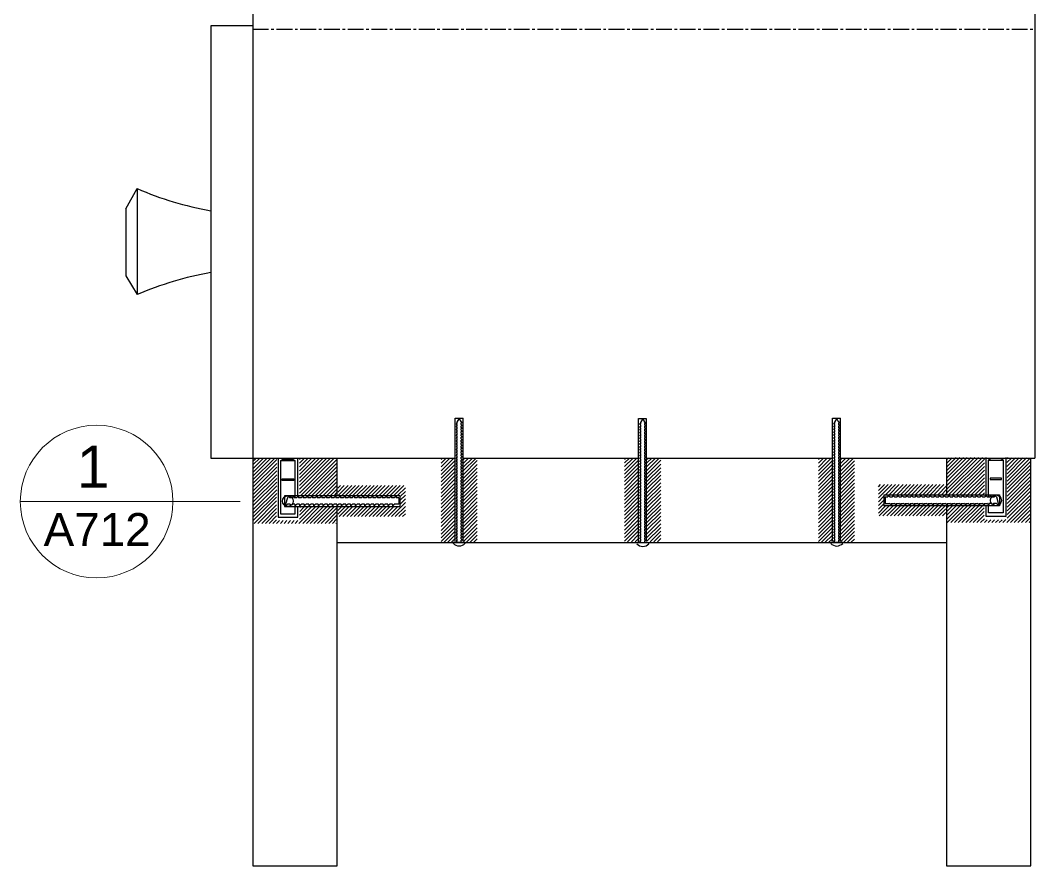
# Model space of a CAD drawing. Header units: centimetres. Extents: x -118 to 1001, y -481 to 203.
# Drawn here: x 673.87 to 721.99, y -163.61 to -123.54 of the extents above; entities that cross this region are included whole.
import ezdxf
from ezdxf.enums import TextEntityAlignment as Align

# ---------------------------------------------------------------- set-up
doc = ezdxf.new("R2010")
doc.units = ezdxf.units.CM
doc.header["$MEASUREMENT"] = 0
doc.linetypes.add('CENTER2', pattern=[1.125, 0.75, -0.125, 0.125, -0.125])
doc.layers.add('A-ANNO-SYMB', color=253, linetype='Continuous', lineweight=18)
for name, color, linetype in [('A-Furn', 8, 'Continuous'), ('binari', 1, 'Continuous'), ('linee di prosp', 6, 'Continuous'), ('retini', 245, 'Continuous'), ('viti e cerniere', 3, 'Continuous')]:
    doc.layers.add(name, color=color, linetype=linetype)
doc.styles.get("Standard").update_dxf_attribs({"font": 'Arial.ttf'})
pattern_1 = [(45, (405.99261, -134.67835), (-0.08838835, 0.08838835), [])]
pattern_2 = [(45, (445.9268, -134.64126), (-0.08838835, 0.08838835), [])]

msp = doc.modelspace()

# ---------------------------------------------------------------- hatches: boundary and pattern name
at = {"layer": 'retini', "ltscale": 3}
h = msp.add_hatch(dxfattribs=at)
h.set_pattern_fill('ANSI31', color=256)
h.set_pattern_definition(pattern_1)
h.paths.add_polyline_path([(686.043, -144.305), (684.939, -144.325), (684.939, -147.385), (686.182, -147.385), (688.875, -147.385), (688.875, -147.111), (688.876, -146.615), (687.131, -146.604), (687.111, -147.256), (686.023, -147.245)])
h.paths.add_polyline_path([(688.885, -144.311), (687.111, -144.298), (687.111, -146.049), (688.885, -146.062)])
h = msp.add_hatch(dxfattribs=at)
h.set_pattern_fill('ANSI31', color=256)
h.set_pattern_definition(pattern_1)
h.paths.add_polyline_path([(694.479, -144.304), (693.828, -144.304), (693.828, -148.277), (694.479, -148.277)])
h.paths.add_polyline_path([(695.541, -144.304), (694.89, -144.304), (694.89, -148.277), (695.541, -148.277)])
h = msp.add_hatch(dxfattribs=at)
h.set_pattern_fill('ANSI31', color=256)
h.set_pattern_definition([(45, (414.69755, -134.66287), (-0.08838835, 0.08838835), [])])
h.paths.add_polyline_path([(703.184, -144.288), (702.533, -144.288), (702.533, -148.262), (703.184, -148.262)])
h.paths.add_polyline_path([(704.246, -144.288), (703.595, -144.288), (703.595, -148.262), (704.246, -148.262)])
h = msp.add_hatch(dxfattribs=at)
h.set_pattern_fill('ANSI31', color=256)
h.set_pattern_definition([(45, (423.89044, -134.68095), (-0.08838835, 0.08838835), [])])
h.paths.add_polyline_path([(712.376, -144.306), (711.725, -144.306), (711.725, -148.28), (712.376, -148.28)])
h.paths.add_polyline_path([(713.439, -144.306), (712.788, -144.306), (712.788, -148.28), (713.439, -148.28)])
h = msp.add_hatch(dxfattribs=at)
h.set_pattern_fill('ANSI31', color=256)
h.set_pattern_definition(pattern_2)
h.paths.add_polyline_path([(720.669, -144.268), (721.772, -144.288), (721.772, -147.348), (720.53, -147.348), (717.836, -147.348), (717.836, -147.073), (717.836, -146.577), (719.581, -146.567), (719.6, -147.219), (720.688, -147.208)])
h.paths.add_polyline_path([(717.826, -144.274), (719.6, -144.26), (719.6, -146.011), (717.826, -146.025)])
h = msp.add_hatch(dxfattribs=at)
h.set_pattern_fill('ANSI31', color=256)
h.set_pattern_definition(pattern_1)
h.paths.add_polyline_path([(692.134, -145.587), (688.927, -145.587), (688.927, -146.048), (691.893, -146.048), (691.896, -146.606), (688.934, -146.606), (688.934, -147.067), (692.141, -147.067), (692.138, -146.646), (692.134, -146.048), (692.134, -146.038)])
h = msp.add_hatch(dxfattribs=at)
h.set_pattern_fill('ANSI31', color=256)
h.set_pattern_definition(pattern_2)
h.paths.add_polyline_path([(714.577, -145.55), (717.784, -145.55), (717.784, -146.011), (714.819, -146.011), (714.815, -146.569), (717.777, -146.569), (717.777, -147.03), (714.571, -147.03), (714.574, -146.609), (714.577, -146.011), (714.577, -146.001)])

# ---------------------------------------------------------------- linework, layer by layer
at = {"linetype": 'Continuous', "lineweight": 20}
msp.add_line((673.87, -146.354), (681.111, -146.354), dxfattribs=at)
at = {"layer": 'A-ANNO-SYMB'}
msp.add_line((681.114, -146.355), (684.292, -146.355), dxfattribs=at)
at = {"layer": 'A-ANNO-SYMB', "linetype": 'Continuous', "lineweight": 20}
msp.add_circle((677.491, -146.354), 3.62, dxfattribs=at)
at = {"layer": 'A-Furn'}
for p, q in [((684.901, -103.614), (684.901, -144.292)), ((721.987, -103.614), (721.987, -144.292)), ((684.901, -123.793), (682.901, -123.793)), ((682.901, -123.793), (682.901, -144.292)), ((678.88, -132.479), (679.414, -131.518)), ((679.414, -131.518), (679.414, -136.543)), ((678.88, -132.479), (678.88, -135.656)), ((678.88, -135.656), (679.414, -136.543)), ((682.901, -144.292), (684.901, -144.292)), ((684.901, -144.292), (694.493, -144.292)), ((684.901, -144.292), (684.901, -163.614)), ((684.901, -144.292), (688.901, -144.292)), ((688.901, -146.076), (688.901, -144.292)), ((694.876, -144.292), (703.198, -144.292)), ((703.58, -144.292), (712.396, -144.292)), ((712.779, -144.292), (721.987, -144.292)), ((717.804, -144.292), (717.804, -146.038)), ((721.804, -163.614), (721.804, -144.292)), ((688.901, -163.614), (688.901, -146.587)), ((717.804, -146.55), (717.804, -163.614)), ((688.929, -148.292), (717.804, -148.292)), ((684.901, -163.614), (688.901, -163.614)), ((717.804, -163.614), (721.804, -163.614))]:
    msp.add_line(p, q, dxfattribs=at)
for centre, start, end in [((685.66, -117.034), 246.6719, 259.9369), ((685.66, -151.027), 100.0631, 113.3281)]:
    msp.add_arc(centre, 15.773, start, end, dxfattribs=at)
at = {"layer": 'binari'}
msp.add_line((684.901, -144.292), (685.112, -144.292), dxfattribs=at)
at = {"layer": 'linee di prosp', "linetype": 'CENTER2'}
msp.add_line((684.901, -123.953), (721.987, -123.953), dxfattribs=at)
at = {"layer": 'linee di prosp'}
for p, q in [((694.493, -148.234), (694.493, -142.396)), ((694.493, -142.396), (694.873, -142.396)), ((694.876, -148.221), (694.876, -142.402)), ((703.198, -148.255), (703.198, -142.418)), ((703.198, -142.418), (703.577, -142.418)), ((703.58, -148.243), (703.58, -142.423)), ((712.396, -148.237), (712.396, -142.399)), ((712.396, -142.399), (712.775, -142.399)), ((712.779, -148.224), (712.779, -142.405)), ((686.101, -144.301), (686.101, -147.09)), ((687.033, -146.076), (687.033, -144.301)), ((719.678, -146.038), (719.678, -144.264)), ((720.61, -144.264), (720.61, -147.053)), ((691.873, -146.076), (686.396, -146.076)), ((686.396, -146.076), (686.396, -146.587)), ((691.873, -146.076), (691.873, -146.587)), ((714.838, -146.038), (720.315, -146.038)), ((714.838, -146.038), (714.838, -146.55)), ((720.315, -146.038), (720.315, -146.55)), ((686.396, -146.587), (691.873, -146.587)), ((687.033, -147.09), (687.033, -146.587)), ((720.315, -146.55), (714.838, -146.55)), ((719.678, -147.053), (719.678, -146.55)), ((686.101, -147.09), (687.033, -147.09)), ((720.61, -147.053), (719.678, -147.053))]:
    msp.add_line(p, q, dxfattribs=at)
at = {"layer": 'viti e cerniere'}
for p, q in [((694.599, -142.649), (694.543, -142.649)), ((694.599, -142.708), (694.543, -142.649)), ((694.599, -142.785), (694.543, -142.785)), ((694.599, -142.844), (694.543, -142.785)), ((694.599, -142.59), (694.692, -142.428)), ((694.599, -142.649), (694.599, -142.59)), ((694.599, -142.785), (694.599, -142.708)), ((694.599, -142.921), (694.599, -142.844)), ((694.692, -142.428), (694.768, -142.559)), ((694.842, -142.623), (694.768, -142.559)), ((694.785, -142.699), (694.785, -142.623)), ((694.842, -142.623), (694.785, -142.623)), ((694.842, -142.758), (694.785, -142.699)), ((694.785, -142.835), (694.785, -142.758)), ((694.842, -142.758), (694.785, -142.758)), ((694.842, -142.894), (694.785, -142.835)), ((694.785, -142.97), (694.785, -142.894)), ((694.842, -142.894), (694.785, -142.894)), ((703.304, -142.671), (703.247, -142.671)), ((703.304, -142.73), (703.247, -142.671)), ((703.304, -142.806), (703.247, -142.806)), ((703.304, -142.865), (703.247, -142.806)), ((703.304, -142.611), (703.397, -142.45)), ((703.304, -142.671), (703.304, -142.611)), ((703.304, -142.806), (703.304, -142.73)), ((703.304, -142.942), (703.304, -142.865)), ((703.397, -142.45), (703.472, -142.58)), ((703.547, -142.644), (703.472, -142.58)), ((703.49, -142.721), (703.49, -142.644)), ((703.547, -142.644), (703.49, -142.644)), ((703.547, -142.78), (703.49, -142.721)), ((703.49, -142.856), (703.49, -142.78)), ((703.547, -142.78), (703.49, -142.78)), ((703.547, -142.915), (703.49, -142.856)), ((712.502, -142.652), (712.446, -142.652)), ((712.502, -142.711), (712.446, -142.652)), ((712.502, -142.788), (712.446, -142.788)), ((712.502, -142.847), (712.446, -142.788)), ((712.502, -142.592), (712.595, -142.431)), ((712.502, -142.652), (712.502, -142.592)), ((712.502, -142.788), (712.502, -142.711)), ((712.502, -142.923), (712.502, -142.847)), ((712.595, -142.431), (712.671, -142.562)), ((712.745, -142.626), (712.671, -142.562)), ((712.688, -142.702), (712.688, -142.626)), ((712.745, -142.626), (712.688, -142.626)), ((712.745, -142.761), (712.688, -142.702)), ((712.688, -142.838), (712.688, -142.761)), ((712.745, -142.761), (712.688, -142.761)), ((712.745, -142.897), (712.688, -142.838)), ((712.745, -142.897), (712.688, -142.897)), ((712.688, -142.973), (712.688, -142.897)), ((694.599, -142.921), (694.543, -142.921)), ((694.599, -142.98), (694.543, -142.921)), ((694.599, -143.056), (694.543, -143.056)), ((694.599, -143.115), (694.543, -143.056)), ((694.599, -143.192), (694.543, -143.192)), ((694.599, -143.251), (694.543, -143.192)), ((694.599, -143.327), (694.543, -143.327)), ((694.599, -143.386), (694.543, -143.327)), ((694.599, -143.056), (694.599, -142.98)), ((694.599, -143.192), (694.599, -143.115)), ((694.599, -143.327), (694.599, -143.251)), ((694.599, -143.463), (694.599, -143.386)), ((694.842, -143.029), (694.785, -142.97)), ((694.785, -143.106), (694.785, -143.029)), ((694.842, -143.029), (694.785, -143.029)), ((694.842, -143.165), (694.785, -143.106)), ((694.785, -143.242), (694.785, -143.165)), ((694.842, -143.165), (694.785, -143.165)), ((694.842, -143.301), (694.785, -143.242)), ((694.785, -143.377), (694.785, -143.301)), ((694.842, -143.301), (694.785, -143.301)), ((694.842, -143.436), (694.785, -143.377)), ((703.304, -142.942), (703.247, -142.942)), ((703.304, -143.001), (703.247, -142.942)), ((703.304, -143.077), (703.247, -143.077)), ((703.304, -143.137), (703.247, -143.077)), ((703.304, -143.213), (703.247, -143.213)), ((703.304, -143.272), (703.247, -143.213)), ((703.304, -143.349), (703.247, -143.349)), ((703.304, -143.408), (703.247, -143.349)), ((703.304, -143.077), (703.304, -143.001)), ((703.304, -143.213), (703.304, -143.137)), ((703.304, -143.349), (703.304, -143.272)), ((703.547, -142.915), (703.49, -142.915)), ((703.49, -142.992), (703.49, -142.915)), ((703.547, -143.051), (703.49, -142.992)), ((703.49, -143.127), (703.49, -143.051)), ((703.547, -143.051), (703.49, -143.051)), ((703.547, -143.186), (703.49, -143.127)), ((703.547, -143.186), (703.49, -143.186)), ((703.49, -143.263), (703.49, -143.186)), ((703.547, -143.322), (703.49, -143.263)), ((703.49, -143.399), (703.49, -143.322)), ((703.547, -143.322), (703.49, -143.322)), ((712.502, -142.923), (712.446, -142.923)), ((712.502, -142.982), (712.446, -142.923)), ((712.502, -143.059), (712.446, -143.059)), ((712.502, -143.118), (712.446, -143.059)), ((712.502, -143.194), (712.446, -143.194)), ((712.502, -143.254), (712.446, -143.194)), ((712.502, -143.33), (712.446, -143.33)), ((712.502, -143.389), (712.446, -143.33)), ((712.502, -143.059), (712.502, -142.982)), ((712.502, -143.194), (712.502, -143.118)), ((712.502, -143.33), (712.502, -143.254)), ((712.745, -143.032), (712.688, -142.973)), ((712.688, -143.109), (712.688, -143.032)), ((712.745, -143.032), (712.688, -143.032)), ((712.745, -143.168), (712.688, -143.109)), ((712.745, -143.168), (712.688, -143.168)), ((712.688, -143.244), (712.688, -143.168)), ((712.745, -143.303), (712.688, -143.244)), ((712.688, -143.38), (712.688, -143.303)), ((712.745, -143.303), (712.688, -143.303)), ((712.745, -143.439), (712.688, -143.38)), ((694.599, -143.463), (694.543, -143.463)), ((694.599, -143.522), (694.543, -143.463)), ((694.599, -143.598), (694.543, -143.598)), ((694.599, -143.657), (694.543, -143.598)), ((694.599, -143.734), (694.543, -143.734)), ((694.599, -143.793), (694.543, -143.734)), ((694.599, -143.598), (694.599, -143.522)), ((694.599, -143.734), (694.599, -143.657)), ((694.599, -143.87), (694.599, -143.793)), ((694.785, -143.513), (694.785, -143.436)), ((694.842, -143.436), (694.785, -143.436)), ((694.842, -143.572), (694.785, -143.513)), ((694.785, -143.648), (694.785, -143.572)), ((694.842, -143.572), (694.785, -143.572)), ((694.842, -143.707), (694.785, -143.648)), ((694.785, -143.784), (694.785, -143.707)), ((694.842, -143.707), (694.785, -143.707)), ((694.842, -143.843), (694.785, -143.784)), ((694.785, -143.919), (694.785, -143.843)), ((694.842, -143.843), (694.785, -143.843)), ((703.304, -143.484), (703.247, -143.484)), ((703.304, -143.543), (703.247, -143.484)), ((703.304, -143.62), (703.247, -143.62)), ((703.304, -143.679), (703.247, -143.62)), ((703.304, -143.755), (703.247, -143.755)), ((703.304, -143.814), (703.247, -143.755)), ((703.304, -143.484), (703.304, -143.408)), ((703.304, -143.62), (703.304, -143.543)), ((703.304, -143.755), (703.304, -143.679)), ((703.304, -143.891), (703.304, -143.814)), ((703.547, -143.458), (703.49, -143.399)), ((703.49, -143.534), (703.49, -143.458)), ((703.547, -143.458), (703.49, -143.458)), ((703.547, -143.593), (703.49, -143.534)), ((703.547, -143.593), (703.49, -143.593)), ((703.49, -143.67), (703.49, -143.593)), ((703.547, -143.729), (703.49, -143.67)), ((703.49, -143.805), (703.49, -143.729)), ((703.547, -143.729), (703.49, -143.729)), ((703.547, -143.864), (703.49, -143.805)), ((703.547, -143.864), (703.49, -143.864)), ((703.49, -143.941), (703.49, -143.864)), ((712.502, -143.466), (712.446, -143.466)), ((712.502, -143.525), (712.446, -143.466)), ((712.502, -143.601), (712.446, -143.601)), ((712.502, -143.66), (712.446, -143.601)), ((712.502, -143.737), (712.446, -143.737)), ((712.502, -143.796), (712.446, -143.737)), ((712.502, -143.466), (712.502, -143.389)), ((712.502, -143.601), (712.502, -143.525)), ((712.502, -143.737), (712.502, -143.66)), ((712.502, -143.872), (712.502, -143.796)), ((712.688, -143.516), (712.688, -143.439)), ((712.745, -143.439), (712.688, -143.439)), ((712.745, -143.575), (712.688, -143.516)), ((712.745, -143.575), (712.688, -143.575)), ((712.688, -143.651), (712.688, -143.575)), ((712.745, -143.71), (712.688, -143.651)), ((712.688, -143.787), (712.688, -143.71)), ((712.745, -143.71), (712.688, -143.71)), ((712.745, -143.846), (712.688, -143.787)), ((712.745, -143.846), (712.688, -143.846)), ((712.688, -143.922), (712.688, -143.846)), ((686.218, -144.423), (686.328, -144.341)), ((686.328, -144.341), (686.805, -144.341)), ((686.805, -144.341), (686.91, -144.423)), ((694.599, -143.87), (694.543, -143.87)), ((694.599, -143.929), (694.543, -143.87)), ((694.599, -144.005), (694.543, -144.005)), ((694.599, -144.064), (694.543, -144.005)), ((694.599, -144.141), (694.543, -144.141)), ((694.599, -144.2), (694.543, -144.141)), ((694.599, -144.276), (694.543, -144.276)), ((694.599, -144.335), (694.543, -144.276)), ((694.599, -144.005), (694.599, -143.929)), ((694.599, -144.141), (694.599, -144.064)), ((694.599, -144.276), (694.599, -144.2)), ((694.599, -144.412), (694.599, -144.335)), ((694.842, -143.979), (694.785, -143.919)), ((694.785, -144.055), (694.785, -143.979)), ((694.842, -143.979), (694.785, -143.979)), ((694.842, -144.114), (694.785, -144.055)), ((694.785, -144.191), (694.785, -144.114)), ((694.842, -144.114), (694.785, -144.114)), ((694.842, -144.25), (694.785, -144.191)), ((694.785, -144.326), (694.785, -144.25)), ((694.842, -144.25), (694.785, -144.25)), ((694.842, -144.385), (694.785, -144.326)), ((703.304, -143.891), (703.247, -143.891)), ((703.304, -143.95), (703.247, -143.891)), ((703.304, -144.027), (703.247, -144.027)), ((703.304, -144.086), (703.247, -144.027)), ((703.304, -144.162), (703.247, -144.162)), ((703.304, -144.221), (703.247, -144.162)), ((703.304, -144.298), (703.247, -144.298)), ((703.304, -144.357), (703.247, -144.298)), ((703.304, -144.027), (703.304, -143.95)), ((703.304, -144.162), (703.304, -144.086)), ((703.304, -144.298), (703.304, -144.221)), ((703.547, -144), (703.49, -143.941)), ((703.49, -144.076), (703.49, -144)), ((703.547, -144), (703.49, -144)), ((703.547, -144.135), (703.49, -144.076)), ((703.547, -144.135), (703.49, -144.135)), ((703.49, -144.212), (703.49, -144.135)), ((703.547, -144.271), (703.49, -144.212)), ((703.49, -144.348), (703.49, -144.271)), ((703.547, -144.271), (703.49, -144.271)), ((703.547, -144.407), (703.49, -144.348)), ((712.502, -143.872), (712.446, -143.872)), ((712.502, -143.931), (712.446, -143.872)), ((712.502, -144.008), (712.446, -144.008)), ((712.502, -144.067), (712.446, -144.008)), ((712.502, -144.144), (712.446, -144.144)), ((712.502, -144.203), (712.446, -144.144)), ((712.502, -144.279), (712.446, -144.279)), ((712.502, -144.338), (712.446, -144.279)), ((712.502, -144.008), (712.502, -143.931)), ((712.502, -144.144), (712.502, -144.067)), ((712.502, -144.279), (712.502, -144.203)), ((712.502, -144.415), (712.502, -144.338)), ((712.745, -143.981), (712.688, -143.922)), ((712.688, -144.058), (712.688, -143.981)), ((712.745, -143.981), (712.688, -143.981)), ((712.745, -144.117), (712.688, -144.058)), ((712.745, -144.117), (712.688, -144.117)), ((712.688, -144.193), (712.688, -144.117)), ((712.745, -144.253), (712.688, -144.193)), ((712.688, -144.329), (712.688, -144.253)), ((712.745, -144.253), (712.688, -144.253)), ((712.745, -144.388), (712.688, -144.329)), ((719.906, -144.304), (719.801, -144.386)), ((720.384, -144.304), (719.906, -144.304)), ((720.494, -144.386), (720.384, -144.304)), ((694.599, -144.412), (694.543, -144.412)), ((694.599, -144.471), (694.543, -144.412)), ((694.599, -144.547), (694.543, -144.547)), ((694.599, -144.607), (694.543, -144.547)), ((694.599, -144.683), (694.543, -144.683)), ((694.599, -144.742), (694.543, -144.683)), ((694.599, -144.819), (694.543, -144.819)), ((694.599, -144.878), (694.543, -144.819)), ((694.599, -144.547), (694.599, -144.471)), ((694.599, -144.683), (694.599, -144.607)), ((694.599, -144.819), (694.599, -144.742)), ((694.785, -144.462), (694.785, -144.385)), ((694.842, -144.385), (694.785, -144.385)), ((694.842, -144.521), (694.785, -144.462)), ((694.785, -144.597), (694.785, -144.521)), ((694.842, -144.521), (694.785, -144.521)), ((694.842, -144.656), (694.785, -144.597)), ((694.785, -144.733), (694.785, -144.656)), ((694.842, -144.656), (694.785, -144.656)), ((694.842, -144.792), (694.785, -144.733)), ((694.785, -144.869), (694.785, -144.792)), ((694.842, -144.792), (694.785, -144.792)), ((703.304, -144.433), (703.247, -144.433)), ((703.304, -144.492), (703.247, -144.433)), ((703.304, -144.569), (703.247, -144.569)), ((703.304, -144.628), (703.247, -144.569)), ((703.304, -144.704), (703.247, -144.704)), ((703.304, -144.763), (703.247, -144.704)), ((703.304, -144.433), (703.304, -144.357)), ((703.304, -144.569), (703.304, -144.492)), ((703.304, -144.704), (703.304, -144.628)), ((703.304, -144.84), (703.304, -144.763)), ((703.547, -144.407), (703.49, -144.407)), ((703.49, -144.483), (703.49, -144.407)), ((703.547, -144.542), (703.49, -144.483)), ((703.547, -144.542), (703.49, -144.542)), ((703.49, -144.619), (703.49, -144.542)), ((703.547, -144.678), (703.49, -144.619)), ((703.49, -144.754), (703.49, -144.678)), ((703.547, -144.678), (703.49, -144.678)), ((703.547, -144.813), (703.49, -144.754)), ((703.547, -144.813), (703.49, -144.813)), ((703.49, -144.89), (703.49, -144.813)), ((712.502, -144.415), (712.446, -144.415)), ((712.502, -144.474), (712.446, -144.415)), ((712.502, -144.55), (712.446, -144.55)), ((712.502, -144.609), (712.446, -144.55)), ((712.502, -144.686), (712.446, -144.686)), ((712.502, -144.745), (712.446, -144.686)), ((712.502, -144.821), (712.446, -144.821)), ((712.502, -144.881), (712.446, -144.821)), ((712.502, -144.55), (712.502, -144.474)), ((712.502, -144.686), (712.502, -144.609)), ((712.502, -144.821), (712.502, -144.745)), ((712.745, -144.388), (712.688, -144.388)), ((712.688, -144.465), (712.688, -144.388)), ((712.745, -144.524), (712.688, -144.465)), ((712.745, -144.524), (712.688, -144.524)), ((712.688, -144.6), (712.688, -144.524)), ((712.745, -144.659), (712.688, -144.6)), ((712.688, -144.736), (712.688, -144.659)), ((712.745, -144.659), (712.688, -144.659)), ((712.745, -144.795), (712.688, -144.736)), ((712.745, -144.795), (712.688, -144.795)), ((712.688, -144.871), (712.688, -144.795)), ((694.599, -144.954), (694.543, -144.954)), ((694.599, -145.013), (694.543, -144.954)), ((694.599, -145.09), (694.543, -145.09)), ((694.599, -145.149), (694.543, -145.09)), ((694.599, -145.225), (694.543, -145.225)), ((694.599, -145.284), (694.543, -145.225)), ((694.599, -144.954), (694.599, -144.878)), ((694.599, -145.09), (694.599, -145.013)), ((694.599, -145.225), (694.599, -145.149)), ((694.599, -145.361), (694.599, -145.284)), ((694.842, -144.928), (694.785, -144.869)), ((694.785, -145.004), (694.785, -144.928)), ((694.842, -144.928), (694.785, -144.928)), ((694.842, -145.063), (694.785, -145.004)), ((694.785, -145.14), (694.785, -145.063)), ((694.842, -145.063), (694.785, -145.063)), ((694.842, -145.199), (694.785, -145.14)), ((694.785, -145.275), (694.785, -145.199)), ((694.842, -145.199), (694.785, -145.199)), ((694.842, -145.334), (694.785, -145.275)), ((703.304, -144.84), (703.247, -144.84)), ((703.304, -144.899), (703.247, -144.84)), ((703.304, -144.976), (703.247, -144.976)), ((703.304, -145.035), (703.247, -144.976)), ((703.304, -145.111), (703.247, -145.111)), ((703.304, -145.17), (703.247, -145.111)), ((703.304, -145.247), (703.247, -145.247)), ((703.304, -145.306), (703.247, -145.247)), ((703.304, -144.976), (703.304, -144.899)), ((703.304, -145.111), (703.304, -145.035)), ((703.304, -145.247), (703.304, -145.17)), ((703.304, -145.382), (703.304, -145.306)), ((703.547, -144.949), (703.49, -144.89)), ((703.49, -145.025), (703.49, -144.949)), ((703.547, -144.949), (703.49, -144.949)), ((703.547, -145.085), (703.49, -145.025)), ((703.547, -145.085), (703.49, -145.085)), ((703.49, -145.161), (703.49, -145.085)), ((703.547, -145.22), (703.49, -145.161)), ((703.49, -145.297), (703.49, -145.22)), ((703.547, -145.22), (703.49, -145.22)), ((703.547, -145.356), (703.49, -145.297)), ((712.502, -144.957), (712.446, -144.957)), ((712.502, -145.016), (712.446, -144.957)), ((712.502, -145.093), (712.446, -145.093)), ((712.502, -145.152), (712.446, -145.093)), ((712.502, -145.228), (712.446, -145.228)), ((712.502, -145.287), (712.446, -145.228)), ((712.502, -144.957), (712.502, -144.881)), ((712.502, -145.093), (712.502, -145.016)), ((712.502, -145.228), (712.502, -145.152)), ((712.502, -145.364), (712.502, -145.287)), ((712.745, -144.93), (712.688, -144.871)), ((712.688, -145.007), (712.688, -144.93)), ((712.745, -144.93), (712.688, -144.93)), ((712.745, -145.066), (712.688, -145.007)), ((712.745, -145.066), (712.688, -145.066)), ((712.688, -145.143), (712.688, -145.066)), ((712.745, -145.202), (712.688, -145.143)), ((712.688, -145.278), (712.688, -145.202)), ((712.745, -145.202), (712.688, -145.202)), ((712.745, -145.337), (712.688, -145.278)), ((694.599, -145.361), (694.543, -145.361)), ((694.599, -145.42), (694.543, -145.361)), ((694.599, -145.497), (694.543, -145.497)), ((694.599, -145.556), (694.543, -145.497)), ((694.599, -145.632), (694.543, -145.632)), ((694.599, -145.691), (694.543, -145.632)), ((694.599, -145.768), (694.543, -145.768)), ((694.599, -145.827), (694.543, -145.768)), ((694.599, -145.497), (694.599, -145.42)), ((694.599, -145.632), (694.599, -145.556)), ((694.599, -145.768), (694.599, -145.691)), ((694.785, -145.411), (694.785, -145.334)), ((694.842, -145.334), (694.785, -145.334)), ((694.842, -145.47), (694.785, -145.411)), ((694.785, -145.546), (694.785, -145.47)), ((694.842, -145.47), (694.785, -145.47)), ((694.842, -145.606), (694.785, -145.546)), ((694.785, -145.682), (694.785, -145.606)), ((694.842, -145.606), (694.785, -145.606)), ((694.842, -145.741), (694.785, -145.682)), ((694.785, -145.818), (694.785, -145.741)), ((694.842, -145.741), (694.785, -145.741)), ((703.304, -145.382), (703.247, -145.382)), ((703.304, -145.441), (703.247, -145.382)), ((703.304, -145.518), (703.247, -145.518)), ((703.304, -145.577), (703.247, -145.518)), ((703.304, -145.653), (703.247, -145.653)), ((703.304, -145.713), (703.247, -145.653)), ((703.304, -145.789), (703.247, -145.789)), ((703.304, -145.848), (703.247, -145.789)), ((703.304, -145.518), (703.304, -145.441)), ((703.304, -145.653), (703.304, -145.577)), ((703.304, -145.789), (703.304, -145.713)), ((703.547, -145.356), (703.49, -145.356)), ((703.49, -145.432), (703.49, -145.356)), ((703.547, -145.491), (703.49, -145.432)), ((703.547, -145.491), (703.49, -145.491)), ((703.49, -145.568), (703.49, -145.491)), ((703.547, -145.627), (703.49, -145.568)), ((703.49, -145.703), (703.49, -145.627)), ((703.547, -145.627), (703.49, -145.627)), ((703.547, -145.762), (703.49, -145.703)), ((703.547, -145.762), (703.49, -145.762)), ((703.49, -145.839), (703.49, -145.762)), ((712.502, -145.364), (712.446, -145.364)), ((712.502, -145.423), (712.446, -145.364)), ((712.502, -145.499), (712.446, -145.499)), ((712.502, -145.558), (712.446, -145.499)), ((712.502, -145.635), (712.446, -145.635)), ((712.502, -145.694), (712.446, -145.635)), ((712.502, -145.771), (712.446, -145.771)), ((712.502, -145.83), (712.446, -145.771)), ((712.502, -145.499), (712.502, -145.423)), ((712.502, -145.635), (712.502, -145.558)), ((712.502, -145.771), (712.502, -145.694)), ((712.745, -145.337), (712.688, -145.337)), ((712.688, -145.414), (712.688, -145.337)), ((712.745, -145.473), (712.688, -145.414)), ((712.745, -145.473), (712.688, -145.473)), ((712.688, -145.549), (712.688, -145.473)), ((712.745, -145.608), (712.688, -145.549)), ((712.688, -145.685), (712.688, -145.608)), ((712.745, -145.608), (712.688, -145.608)), ((712.745, -145.744), (712.688, -145.685)), ((712.745, -145.744), (712.688, -145.744)), ((712.688, -145.82), (712.688, -145.744)), ((686.537, -146.169), (686.456, -146.472)), ((686.633, -146.077), (686.537, -146.169)), ((686.633, -146.077), (686.633, -146.169)), ((686.757, -146.169), (686.633, -146.169)), ((686.853, -146.077), (686.757, -146.169)), ((686.853, -146.077), (686.853, -146.169)), ((686.977, -146.169), (686.853, -146.169)), ((687.073, -146.077), (686.977, -146.169)), ((687.073, -146.077), (687.073, -146.169)), ((687.198, -146.169), (687.073, -146.169)), ((687.294, -146.077), (687.198, -146.169)), ((687.294, -146.077), (687.294, -146.169)), ((687.418, -146.169), (687.294, -146.169)), ((687.514, -146.077), (687.418, -146.169)), ((687.514, -146.077), (687.514, -146.169)), ((687.638, -146.169), (687.514, -146.169)), ((687.734, -146.077), (687.638, -146.169)), ((687.734, -146.077), (687.734, -146.169)), ((687.858, -146.169), (687.734, -146.169)), ((687.954, -146.077), (687.858, -146.169)), ((687.954, -146.077), (687.954, -146.169)), ((688.078, -146.169), (687.954, -146.169)), ((688.174, -146.077), (688.078, -146.169)), ((688.174, -146.077), (688.174, -146.169)), ((688.298, -146.169), (688.174, -146.169)), ((688.394, -146.077), (688.298, -146.169)), ((688.394, -146.077), (688.394, -146.169)), ((688.519, -146.169), (688.394, -146.169)), ((688.614, -146.077), (688.519, -146.169)), ((688.614, -146.077), (688.614, -146.169)), ((688.739, -146.169), (688.614, -146.169)), ((688.835, -146.077), (688.739, -146.169)), ((688.835, -146.077), (688.835, -146.169)), ((688.959, -146.169), (688.835, -146.169)), ((689.055, -146.077), (688.959, -146.169)), ((689.055, -146.077), (689.055, -146.169)), ((689.179, -146.169), (689.055, -146.169)), ((689.275, -146.077), (689.179, -146.169)), ((689.275, -146.077), (689.275, -146.169)), ((689.399, -146.169), (689.275, -146.169)), ((689.495, -146.077), (689.399, -146.169)), ((689.495, -146.077), (689.495, -146.169)), ((689.619, -146.169), (689.495, -146.169)), ((689.715, -146.077), (689.619, -146.169)), ((689.715, -146.077), (689.715, -146.169)), ((689.839, -146.169), (689.715, -146.169)), ((689.935, -146.077), (689.839, -146.169)), ((689.935, -146.077), (689.935, -146.169)), ((690.06, -146.169), (689.935, -146.169)), ((690.156, -146.077), (690.06, -146.169)), ((690.156, -146.077), (690.156, -146.169)), ((690.28, -146.169), (690.156, -146.169)), ((690.376, -146.077), (690.28, -146.169)), ((690.376, -146.077), (690.376, -146.169)), ((690.5, -146.169), (690.376, -146.169)), ((690.596, -146.077), (690.5, -146.169)), ((690.596, -146.077), (690.596, -146.169)), ((690.72, -146.169), (690.596, -146.169)), ((690.816, -146.077), (690.72, -146.169)), ((690.816, -146.077), (690.816, -146.169)), ((690.94, -146.169), (690.816, -146.169)), ((691.036, -146.077), (690.94, -146.169)), ((691.036, -146.077), (691.036, -146.169)), ((691.16, -146.169), (691.036, -146.169)), ((691.256, -146.077), (691.16, -146.169)), ((691.256, -146.077), (691.256, -146.169)), ((691.381, -146.169), (691.256, -146.169)), ((691.477, -146.077), (691.381, -146.169)), ((691.477, -146.077), (691.477, -146.169)), ((691.601, -146.169), (691.477, -146.169)), ((691.697, -146.077), (691.601, -146.169)), ((691.697, -146.077), (691.697, -146.169)), ((691.821, -146.169), (691.697, -146.169)), ((691.821, -146.169), (691.821, -146.483)), ((694.599, -145.903), (694.543, -145.903)), ((694.599, -145.962), (694.543, -145.903)), ((694.599, -146.039), (694.543, -146.039)), ((694.599, -146.098), (694.543, -146.039)), ((694.599, -146.174), (694.543, -146.174)), ((694.599, -146.234), (694.543, -146.174)), ((694.599, -145.903), (694.599, -145.827)), ((694.599, -146.039), (694.599, -145.962)), ((694.599, -146.174), (694.599, -146.098)), ((694.599, -146.31), (694.599, -146.234)), ((694.842, -145.877), (694.785, -145.818)), ((694.785, -145.953), (694.785, -145.877)), ((694.842, -145.877), (694.785, -145.877)), ((694.842, -146.012), (694.785, -145.953)), ((694.785, -146.089), (694.785, -146.012)), ((694.842, -146.012), (694.785, -146.012)), ((694.842, -146.148), (694.785, -146.089)), ((694.785, -146.224), (694.785, -146.148)), ((694.842, -146.148), (694.785, -146.148)), ((694.842, -146.283), (694.785, -146.224)), ((703.304, -145.925), (703.247, -145.925)), ((703.304, -145.984), (703.247, -145.925)), ((703.304, -146.06), (703.247, -146.06)), ((703.304, -146.119), (703.247, -146.06)), ((703.304, -146.196), (703.247, -146.196)), ((703.304, -146.255), (703.247, -146.196)), ((703.304, -145.925), (703.304, -145.848)), ((703.304, -146.06), (703.304, -145.984)), ((703.304, -146.196), (703.304, -146.119)), ((703.304, -146.331), (703.304, -146.255)), ((703.547, -145.898), (703.49, -145.839)), ((703.547, -145.898), (703.49, -145.898)), ((703.49, -145.975), (703.49, -145.898)), ((703.547, -146.034), (703.49, -145.975)), ((703.49, -146.11), (703.49, -146.034)), ((703.547, -146.034), (703.49, -146.034)), ((703.547, -146.169), (703.49, -146.11)), ((703.547, -146.169), (703.49, -146.169)), ((703.49, -146.246), (703.49, -146.169)), ((703.547, -146.305), (703.49, -146.246)), ((712.502, -145.906), (712.446, -145.906)), ((712.502, -145.965), (712.446, -145.906)), ((712.502, -146.042), (712.446, -146.042)), ((712.502, -146.101), (712.446, -146.042)), ((712.502, -146.177), (712.446, -146.177)), ((712.502, -146.236), (712.446, -146.177)), ((712.502, -145.906), (712.502, -145.83)), ((712.502, -146.042), (712.502, -145.965)), ((712.502, -146.177), (712.502, -146.101)), ((712.502, -146.313), (712.502, -146.236)), ((712.745, -145.88), (712.688, -145.82)), ((712.745, -145.88), (712.688, -145.88)), ((712.688, -145.956), (712.688, -145.88)), ((712.745, -146.015), (712.688, -145.956)), ((712.688, -146.092), (712.688, -146.015)), ((712.745, -146.015), (712.688, -146.015)), ((712.745, -146.151), (712.688, -146.092)), ((712.745, -146.151), (712.688, -146.151)), ((712.688, -146.227), (712.688, -146.151)), ((712.745, -146.286), (712.688, -146.227)), ((714.89, -146.132), (715.015, -146.132)), ((714.89, -146.132), (714.89, -146.446)), ((715.015, -146.04), (715.111, -146.132)), ((715.015, -146.04), (715.015, -146.132)), ((715.111, -146.132), (715.235, -146.132)), ((715.235, -146.04), (715.331, -146.132)), ((715.235, -146.04), (715.235, -146.132)), ((715.331, -146.132), (715.455, -146.132)), ((715.455, -146.04), (715.551, -146.132)), ((715.455, -146.04), (715.455, -146.132)), ((715.551, -146.132), (715.675, -146.132)), ((715.675, -146.04), (715.771, -146.132)), ((715.675, -146.04), (715.675, -146.132)), ((715.771, -146.132), (715.895, -146.132)), ((715.895, -146.04), (715.991, -146.132)), ((715.895, -146.04), (715.895, -146.132)), ((715.991, -146.132), (716.115, -146.132)), ((716.115, -146.04), (716.211, -146.132)), ((716.115, -146.04), (716.115, -146.132)), ((716.211, -146.132), (716.336, -146.132)), ((716.336, -146.04), (716.432, -146.132)), ((716.336, -146.04), (716.336, -146.132)), ((716.432, -146.132), (716.556, -146.132)), ((716.556, -146.04), (716.652, -146.132)), ((716.556, -146.04), (716.556, -146.132)), ((716.652, -146.132), (716.776, -146.132)), ((716.776, -146.04), (716.872, -146.132)), ((716.776, -146.04), (716.776, -146.132)), ((716.872, -146.132), (716.996, -146.132)), ((716.996, -146.04), (717.092, -146.132)), ((716.996, -146.04), (716.996, -146.132)), ((717.092, -146.132), (717.216, -146.132)), ((717.216, -146.04), (717.312, -146.132)), ((717.216, -146.04), (717.216, -146.132)), ((717.312, -146.132), (717.436, -146.132)), ((717.436, -146.04), (717.532, -146.132)), ((717.436, -146.04), (717.436, -146.132)), ((717.532, -146.132), (717.657, -146.132)), ((717.657, -146.04), (717.752, -146.132)), ((717.657, -146.04), (717.657, -146.132)), ((717.752, -146.132), (717.877, -146.132)), ((717.877, -146.04), (717.973, -146.132)), ((717.877, -146.04), (717.877, -146.132)), ((717.973, -146.132), (718.097, -146.132)), ((718.097, -146.04), (718.193, -146.132)), ((718.097, -146.04), (718.097, -146.132)), ((718.193, -146.132), (718.317, -146.132)), ((718.317, -146.04), (718.413, -146.132)), ((718.317, -146.04), (718.317, -146.132)), ((718.413, -146.132), (718.537, -146.132)), ((718.537, -146.04), (718.633, -146.132)), ((718.537, -146.04), (718.537, -146.132)), ((718.633, -146.132), (718.757, -146.132)), ((718.757, -146.04), (718.853, -146.132)), ((718.757, -146.04), (718.757, -146.132)), ((718.853, -146.132), (718.978, -146.132)), ((718.978, -146.04), (719.073, -146.132)), ((718.978, -146.04), (718.978, -146.132)), ((719.073, -146.132), (719.198, -146.132)), ((719.198, -146.04), (719.294, -146.132)), ((719.198, -146.04), (719.198, -146.132)), ((719.294, -146.132), (719.418, -146.132)), ((719.418, -146.04), (719.514, -146.132)), ((719.418, -146.04), (719.418, -146.132)), ((719.514, -146.132), (719.638, -146.132)), ((719.638, -146.04), (719.734, -146.132)), ((719.638, -146.04), (719.638, -146.132)), ((719.734, -146.132), (719.858, -146.132)), ((719.858, -146.04), (719.954, -146.132)), ((719.858, -146.04), (719.858, -146.132)), ((719.954, -146.132), (720.078, -146.132)), ((720.078, -146.04), (720.174, -146.132)), ((720.078, -146.04), (720.078, -146.132)), ((720.174, -146.132), (720.255, -146.435)), ((686.456, -146.472), (686.456, -146.564)), ((686.552, -146.472), (686.456, -146.564)), ((686.676, -146.472), (686.552, -146.472)), ((686.676, -146.472), (686.676, -146.564)), ((686.772, -146.472), (686.676, -146.564)), ((686.896, -146.473), (686.772, -146.472)), ((686.896, -146.472), (686.896, -146.564)), ((686.992, -146.472), (686.896, -146.564)), ((687.117, -146.473), (686.991, -146.473)), ((687.117, -146.472), (687.117, -146.564)), ((687.212, -146.472), (687.117, -146.564)), ((687.337, -146.473), (687.211, -146.473)), ((687.337, -146.472), (687.337, -146.564)), ((687.433, -146.472), (687.337, -146.564)), ((687.557, -146.474), (687.431, -146.474)), ((687.557, -146.472), (687.557, -146.564)), ((687.653, -146.472), (687.557, -146.564)), ((687.777, -146.474), (687.65, -146.474)), ((687.777, -146.472), (687.777, -146.564)), ((687.873, -146.472), (687.777, -146.564)), ((687.997, -146.475), (687.87, -146.475)), ((687.997, -146.472), (687.997, -146.564)), ((688.093, -146.472), (687.997, -146.564)), ((688.217, -146.475), (688.09, -146.475)), ((688.217, -146.472), (688.217, -146.564)), ((688.313, -146.472), (688.217, -146.564)), ((688.437, -146.476), (688.309, -146.476)), ((688.437, -146.472), (688.437, -146.564)), ((688.533, -146.472), (688.437, -146.564)), ((688.658, -146.476), (688.529, -146.476)), ((688.658, -146.472), (688.658, -146.564)), ((688.754, -146.472), (688.658, -146.564)), ((688.878, -146.477), (688.749, -146.477)), ((688.878, -146.472), (688.878, -146.564)), ((688.974, -146.472), (688.878, -146.564)), ((689.098, -146.477), (688.968, -146.477)), ((689.098, -146.472), (689.098, -146.564)), ((689.194, -146.472), (689.098, -146.564)), ((689.318, -146.478), (689.188, -146.478)), ((689.318, -146.472), (689.318, -146.564)), ((689.414, -146.472), (689.318, -146.564)), ((689.538, -146.478), (689.407, -146.478)), ((689.538, -146.472), (689.538, -146.564)), ((689.634, -146.472), (689.538, -146.564)), ((689.758, -146.479), (689.627, -146.479)), ((689.758, -146.472), (689.758, -146.564)), ((689.854, -146.472), (689.758, -146.564)), ((689.979, -146.479), (689.847, -146.479)), ((689.979, -146.472), (689.979, -146.564)), ((690.075, -146.472), (689.979, -146.564)), ((690.199, -146.48), (690.066, -146.48)), ((690.199, -146.472), (690.199, -146.564)), ((690.295, -146.472), (690.199, -146.564)), ((690.419, -146.48), (690.286, -146.48)), ((690.419, -146.472), (690.419, -146.564)), ((690.515, -146.472), (690.419, -146.564)), ((690.639, -146.481), (690.506, -146.48)), ((690.639, -146.472), (690.639, -146.564)), ((690.735, -146.472), (690.639, -146.564)), ((690.859, -146.481), (690.725, -146.481)), ((690.859, -146.472), (690.859, -146.564)), ((690.955, -146.472), (690.859, -146.564)), ((691.079, -146.482), (690.945, -146.481)), ((691.079, -146.472), (691.079, -146.564)), ((691.175, -146.472), (691.079, -146.564)), ((691.3, -146.482), (691.165, -146.482)), ((691.3, -146.472), (691.3, -146.564)), ((691.395, -146.472), (691.3, -146.564)), ((691.52, -146.483), (691.384, -146.482)), ((691.52, -146.472), (691.52, -146.564)), ((691.616, -146.472), (691.52, -146.564)), ((691.821, -146.483), (691.604, -146.483)), ((694.599, -146.31), (694.543, -146.31)), ((694.599, -146.369), (694.543, -146.31)), ((694.599, -146.446), (694.543, -146.446)), ((694.599, -146.505), (694.543, -146.446)), ((694.599, -146.581), (694.543, -146.581)), ((694.599, -146.64), (694.543, -146.581)), ((694.599, -146.717), (694.543, -146.717)), ((694.599, -146.776), (694.543, -146.717)), ((694.599, -146.446), (694.599, -146.369)), ((694.599, -146.581), (694.599, -146.505)), ((694.599, -146.717), (694.599, -146.64)), ((694.785, -146.36), (694.785, -146.283)), ((694.842, -146.283), (694.785, -146.283)), ((694.842, -146.419), (694.785, -146.36)), ((694.785, -146.496), (694.785, -146.419)), ((694.842, -146.419), (694.785, -146.419)), ((694.842, -146.555), (694.785, -146.496)), ((694.785, -146.631), (694.785, -146.555)), ((694.842, -146.555), (694.785, -146.555)), ((694.842, -146.69), (694.785, -146.631)), ((694.785, -146.767), (694.785, -146.69)), ((694.842, -146.69), (694.785, -146.69)), ((703.304, -146.331), (703.247, -146.331)), ((703.304, -146.39), (703.247, -146.331)), ((703.304, -146.467), (703.247, -146.467)), ((703.304, -146.526), (703.247, -146.467)), ((703.304, -146.603), (703.247, -146.603)), ((703.304, -146.662), (703.247, -146.603)), ((703.304, -146.738), (703.247, -146.738)), ((703.304, -146.797), (703.247, -146.738)), ((703.304, -146.467), (703.304, -146.39)), ((703.304, -146.603), (703.304, -146.526)), ((703.304, -146.738), (703.304, -146.662)), ((703.49, -146.381), (703.49, -146.305)), ((703.547, -146.305), (703.49, -146.305)), ((703.547, -146.44), (703.49, -146.381)), ((703.547, -146.44), (703.49, -146.44)), ((703.49, -146.517), (703.49, -146.44)), ((703.547, -146.576), (703.49, -146.517)), ((703.547, -146.576), (703.49, -146.576)), ((703.49, -146.652), (703.49, -146.576)), ((703.547, -146.712), (703.49, -146.652)), ((703.49, -146.788), (703.49, -146.712)), ((703.547, -146.712), (703.49, -146.712)), ((712.502, -146.313), (712.446, -146.313)), ((712.502, -146.372), (712.446, -146.313)), ((712.502, -146.448), (712.446, -146.448)), ((712.502, -146.508), (712.446, -146.448)), ((712.502, -146.584), (712.446, -146.584)), ((712.502, -146.643), (712.446, -146.584)), ((712.502, -146.72), (712.446, -146.72)), ((712.502, -146.779), (712.446, -146.72)), ((712.502, -146.448), (712.502, -146.372)), ((712.502, -146.584), (712.502, -146.508)), ((712.502, -146.72), (712.502, -146.643)), ((712.688, -146.363), (712.688, -146.286)), ((712.745, -146.286), (712.688, -146.286)), ((712.745, -146.422), (712.688, -146.363)), ((712.745, -146.422), (712.688, -146.422)), ((712.688, -146.498), (712.688, -146.422)), ((712.745, -146.557), (712.688, -146.498)), ((712.745, -146.557), (712.688, -146.557)), ((712.688, -146.634), (712.688, -146.557)), ((712.745, -146.693), (712.688, -146.634)), ((712.688, -146.77), (712.688, -146.693)), ((712.745, -146.693), (712.688, -146.693)), ((714.89, -146.446), (715.107, -146.446)), ((715.096, -146.435), (715.192, -146.527)), ((715.192, -146.435), (715.192, -146.527)), ((715.192, -146.446), (715.327, -146.445)), ((715.316, -146.435), (715.412, -146.527)), ((715.412, -146.435), (715.412, -146.527)), ((715.412, -146.445), (715.547, -146.445)), ((715.536, -146.435), (715.632, -146.527)), ((715.632, -146.435), (715.632, -146.527)), ((715.632, -146.445), (715.766, -146.444)), ((715.756, -146.435), (715.852, -146.527)), ((715.852, -146.435), (715.852, -146.527)), ((715.852, -146.444), (715.986, -146.444)), ((715.976, -146.435), (716.072, -146.527)), ((716.072, -146.435), (716.072, -146.527)), ((716.072, -146.444), (716.206, -146.443)), ((716.197, -146.435), (716.292, -146.527)), ((716.292, -146.435), (716.292, -146.527)), ((716.292, -146.443), (716.425, -146.443)), ((716.417, -146.435), (716.513, -146.527)), ((716.513, -146.435), (716.513, -146.527)), ((716.513, -146.443), (716.645, -146.442)), ((716.637, -146.435), (716.733, -146.527)), ((716.733, -146.435), (716.733, -146.527)), ((716.733, -146.442), (716.865, -146.442)), ((716.857, -146.435), (716.953, -146.527)), ((716.953, -146.435), (716.953, -146.527)), ((716.953, -146.442), (717.084, -146.441)), ((717.077, -146.435), (717.173, -146.527)), ((717.173, -146.435), (717.173, -146.527)), ((717.173, -146.441), (717.304, -146.441)), ((717.297, -146.435), (717.393, -146.527)), ((717.393, -146.435), (717.393, -146.527)), ((717.393, -146.441), (717.524, -146.44)), ((717.517, -146.435), (717.613, -146.527)), ((717.613, -146.435), (717.613, -146.527)), ((717.613, -146.44), (717.743, -146.44)), ((717.738, -146.435), (717.834, -146.527)), ((717.834, -146.435), (717.834, -146.527)), ((717.834, -146.44), (717.963, -146.44)), ((717.958, -146.435), (718.054, -146.527)), ((718.054, -146.435), (718.054, -146.527)), ((718.054, -146.439), (718.182, -146.439)), ((718.178, -146.435), (718.274, -146.527)), ((718.274, -146.435), (718.274, -146.527)), ((718.274, -146.439), (718.402, -146.439)), ((718.398, -146.435), (718.494, -146.527)), ((718.494, -146.435), (718.494, -146.527)), ((718.494, -146.438), (718.622, -146.438)), ((718.618, -146.435), (718.714, -146.527)), ((718.714, -146.435), (718.714, -146.527)), ((718.714, -146.438), (718.841, -146.438)), ((718.838, -146.435), (718.934, -146.527)), ((718.934, -146.435), (718.934, -146.527)), ((718.934, -146.437), (719.061, -146.437)), ((719.059, -146.435), (719.154, -146.527)), ((719.154, -146.435), (719.154, -146.527)), ((719.154, -146.437), (719.281, -146.437)), ((719.279, -146.435), (719.375, -146.527)), ((719.375, -146.435), (719.375, -146.527)), ((719.375, -146.436), (719.5, -146.436)), ((719.499, -146.435), (719.595, -146.527)), ((719.595, -146.435), (719.595, -146.527)), ((719.595, -146.436), (719.72, -146.436)), ((719.719, -146.435), (719.815, -146.527)), ((719.815, -146.435), (719.815, -146.527)), ((719.815, -146.435), (719.94, -146.435)), ((719.939, -146.435), (720.035, -146.527)), ((720.035, -146.435), (720.035, -146.527)), ((720.035, -146.435), (720.159, -146.435)), ((720.159, -146.435), (720.255, -146.527)), ((720.255, -146.435), (720.255, -146.527)), ((694.599, -146.852), (694.543, -146.852)), ((694.599, -146.911), (694.543, -146.852)), ((694.599, -146.988), (694.543, -146.988)), ((694.599, -147.047), (694.543, -146.988)), ((694.599, -147.124), (694.543, -147.124)), ((694.599, -147.183), (694.543, -147.124)), ((694.599, -146.852), (694.599, -146.776)), ((694.599, -146.988), (694.599, -146.911)), ((694.599, -147.124), (694.599, -147.047)), ((694.599, -147.259), (694.599, -147.183)), ((694.842, -146.826), (694.785, -146.767)), ((694.785, -146.902), (694.785, -146.826)), ((694.842, -146.826), (694.785, -146.826)), ((694.842, -146.961), (694.785, -146.902)), ((694.785, -147.038), (694.785, -146.961)), ((694.842, -146.961), (694.785, -146.961)), ((694.842, -147.097), (694.785, -147.038)), ((694.785, -147.173), (694.785, -147.097)), ((694.842, -147.097), (694.785, -147.097)), ((694.842, -147.233), (694.785, -147.173)), ((694.785, -147.309), (694.785, -147.233)), ((694.842, -147.233), (694.785, -147.233)), ((703.304, -146.874), (703.247, -146.874)), ((703.304, -146.933), (703.247, -146.874)), ((703.304, -147.009), (703.247, -147.009)), ((703.304, -147.068), (703.247, -147.009)), ((703.304, -147.145), (703.247, -147.145)), ((703.304, -147.204), (703.247, -147.145)), ((703.304, -146.874), (703.304, -146.797)), ((703.304, -147.009), (703.304, -146.933)), ((703.304, -147.145), (703.304, -147.068)), ((703.304, -147.28), (703.304, -147.204)), ((703.547, -146.847), (703.49, -146.788)), ((703.547, -146.847), (703.49, -146.847)), ((703.49, -146.924), (703.49, -146.847)), ((703.547, -146.983), (703.49, -146.924)), ((703.49, -147.059), (703.49, -146.983)), ((703.547, -146.983), (703.49, -146.983)), ((703.547, -147.118), (703.49, -147.059)), ((703.547, -147.118), (703.49, -147.118)), ((703.49, -147.195), (703.49, -147.118)), ((703.547, -147.254), (703.49, -147.195)), ((712.502, -146.855), (712.446, -146.855)), ((712.502, -146.914), (712.446, -146.855)), ((712.502, -146.991), (712.446, -146.991)), ((712.502, -147.05), (712.446, -146.991)), ((712.502, -147.126), (712.446, -147.126)), ((712.502, -147.185), (712.446, -147.126)), ((712.502, -146.855), (712.502, -146.779)), ((712.502, -146.991), (712.502, -146.914)), ((712.502, -147.126), (712.502, -147.05)), ((712.502, -147.262), (712.502, -147.185)), ((712.745, -146.829), (712.688, -146.77)), ((712.745, -146.829), (712.688, -146.829)), ((712.688, -146.905), (712.688, -146.829)), ((712.745, -146.964), (712.688, -146.905)), ((712.688, -147.041), (712.688, -146.964)), ((712.745, -146.964), (712.688, -146.964)), ((712.745, -147.1), (712.688, -147.041)), ((712.745, -147.1), (712.688, -147.1)), ((712.688, -147.176), (712.688, -147.1)), ((712.745, -147.235), (712.688, -147.176)), ((712.688, -147.312), (712.688, -147.235)), ((712.745, -147.235), (712.688, -147.235)), ((694.599, -147.259), (694.543, -147.259)), ((694.599, -147.318), (694.543, -147.259)), ((694.599, -147.395), (694.543, -147.395)), ((694.599, -147.454), (694.543, -147.395)), ((694.599, -147.53), (694.543, -147.53)), ((694.599, -147.589), (694.543, -147.53)), ((694.599, -147.666), (694.543, -147.666)), ((694.599, -147.725), (694.543, -147.666)), ((694.599, -147.395), (694.599, -147.318)), ((694.599, -147.53), (694.599, -147.454)), ((694.599, -147.666), (694.599, -147.589)), ((694.842, -147.368), (694.785, -147.309)), ((694.785, -147.445), (694.785, -147.368)), ((694.842, -147.368), (694.785, -147.368)), ((694.842, -147.504), (694.785, -147.445)), ((694.785, -147.58), (694.785, -147.504)), ((694.842, -147.504), (694.785, -147.504)), ((694.842, -147.639), (694.785, -147.58)), ((694.785, -147.716), (694.785, -147.639)), ((694.842, -147.639), (694.785, -147.639)), ((694.842, -147.775), (694.785, -147.716)), ((703.304, -147.28), (703.247, -147.28)), ((703.304, -147.34), (703.247, -147.28)), ((703.304, -147.416), (703.247, -147.416)), ((703.304, -147.475), (703.247, -147.416)), ((703.304, -147.552), (703.247, -147.552)), ((703.304, -147.611), (703.247, -147.552)), ((703.304, -147.687), (703.247, -147.687)), ((703.304, -147.746), (703.247, -147.687)), ((703.304, -147.416), (703.304, -147.34)), ((703.304, -147.552), (703.304, -147.475)), ((703.304, -147.687), (703.304, -147.611)), ((703.49, -147.33), (703.49, -147.254)), ((703.547, -147.254), (703.49, -147.254)), ((703.547, -147.389), (703.49, -147.33)), ((703.547, -147.389), (703.49, -147.389)), ((703.49, -147.466), (703.49, -147.389)), ((703.547, -147.525), (703.49, -147.466)), ((703.547, -147.525), (703.49, -147.525)), ((703.49, -147.602), (703.49, -147.525)), ((703.547, -147.661), (703.49, -147.602)), ((703.49, -147.737), (703.49, -147.661)), ((703.547, -147.661), (703.49, -147.661)), ((712.502, -147.262), (712.446, -147.262)), ((712.502, -147.321), (712.446, -147.262)), ((712.502, -147.398), (712.446, -147.398)), ((712.502, -147.457), (712.446, -147.398)), ((712.502, -147.533), (712.446, -147.533)), ((712.502, -147.592), (712.446, -147.533)), ((712.502, -147.669), (712.446, -147.669)), ((712.502, -147.728), (712.446, -147.669)), ((712.502, -147.398), (712.502, -147.321)), ((712.502, -147.533), (712.502, -147.457)), ((712.502, -147.669), (712.502, -147.592)), ((712.745, -147.371), (712.688, -147.312)), ((712.745, -147.371), (712.688, -147.371)), ((712.688, -147.447), (712.688, -147.371)), ((712.745, -147.506), (712.688, -147.447)), ((712.745, -147.506), (712.688, -147.506)), ((712.688, -147.583), (712.688, -147.506)), ((712.745, -147.642), (712.688, -147.583)), ((712.688, -147.719), (712.688, -147.642)), ((712.745, -147.642), (712.688, -147.642)), ((694.599, -147.801), (694.543, -147.801)), ((694.599, -147.861), (694.543, -147.801)), ((694.599, -147.937), (694.543, -147.937)), ((694.599, -147.996), (694.543, -147.937)), ((694.599, -148.073), (694.543, -148.073)), ((694.599, -148.132), (694.543, -148.073)), ((694.599, -147.801), (694.599, -147.725)), ((694.599, -147.937), (694.599, -147.861)), ((694.599, -148.073), (694.599, -147.996)), ((694.599, -148.208), (694.599, -148.132)), ((694.785, -147.851), (694.785, -147.775)), ((694.842, -147.775), (694.785, -147.775)), ((694.842, -147.91), (694.785, -147.851)), ((694.785, -147.987), (694.785, -147.91)), ((694.842, -147.91), (694.785, -147.91)), ((694.842, -148.046), (694.785, -147.987)), ((694.785, -148.123), (694.785, -148.046)), ((694.842, -148.046), (694.785, -148.046)), ((694.842, -148.182), (694.785, -148.123)), ((694.785, -148.258), (694.785, -148.182)), ((694.842, -148.182), (694.785, -148.182)), ((703.304, -147.823), (703.247, -147.823)), ((703.304, -147.882), (703.247, -147.823)), ((703.304, -147.958), (703.247, -147.958)), ((703.304, -148.017), (703.247, -147.958)), ((703.304, -148.094), (703.247, -148.094)), ((703.304, -148.153), (703.247, -148.094)), ((703.304, -147.823), (703.304, -147.746)), ((703.304, -147.958), (703.304, -147.882)), ((703.304, -148.094), (703.304, -148.017)), ((703.304, -148.23), (703.304, -148.153)), ((703.547, -147.796), (703.49, -147.737)), ((703.547, -147.796), (703.49, -147.796)), ((703.49, -147.873), (703.49, -147.796)), ((703.547, -147.932), (703.49, -147.873)), ((703.49, -148.008), (703.49, -147.932)), ((703.547, -147.932), (703.49, -147.932)), ((703.547, -148.067), (703.49, -148.008)), ((703.547, -148.067), (703.49, -148.067)), ((703.49, -148.144), (703.49, -148.067)), ((703.547, -148.203), (703.49, -148.144)), ((712.502, -147.804), (712.446, -147.804)), ((712.502, -147.863), (712.446, -147.804)), ((712.502, -147.94), (712.446, -147.94)), ((712.502, -147.999), (712.446, -147.94)), ((712.502, -148.075), (712.446, -148.075)), ((712.502, -148.134), (712.446, -148.075)), ((712.502, -147.804), (712.502, -147.728)), ((712.502, -147.94), (712.502, -147.863)), ((712.502, -148.075), (712.502, -147.999)), ((712.502, -148.211), (712.502, -148.134)), ((712.745, -147.778), (712.688, -147.719)), ((712.745, -147.778), (712.688, -147.778)), ((712.688, -147.854), (712.688, -147.778)), ((712.745, -147.913), (712.688, -147.854)), ((712.688, -147.99), (712.688, -147.913)), ((712.745, -147.913), (712.688, -147.913)), ((712.745, -148.049), (712.688, -147.99)), ((712.745, -148.049), (712.688, -148.049)), ((712.688, -148.125), (712.688, -148.049)), ((712.745, -148.184), (712.688, -148.125)), ((712.745, -148.184), (712.688, -148.184)), ((712.688, -148.261), (712.688, -148.184)), ((694.409, -148.292), (694.409, -148.33)), ((694.975, -148.292), (694.409, -148.292)), ((694.599, -148.267), (694.543, -148.208)), ((694.599, -148.208), (694.543, -148.208)), ((694.599, -148.292), (694.599, -148.267)), ((694.818, -148.292), (694.785, -148.258)), ((694.975, -148.33), (694.975, -148.292)), ((703.68, -148.314), (703.114, -148.314)), ((703.304, -148.23), (703.247, -148.23)), ((703.304, -148.289), (703.247, -148.23)), ((703.304, -148.314), (703.304, -148.289)), ((703.547, -148.203), (703.49, -148.203)), ((703.49, -148.279), (703.49, -148.203)), ((703.523, -148.314), (703.49, -148.279)), ((703.68, -148.351), (703.68, -148.314)), ((712.878, -148.295), (712.312, -148.295)), ((712.502, -148.211), (712.446, -148.211)), ((712.502, -148.27), (712.446, -148.211)), ((712.502, -148.295), (712.502, -148.27)), ((712.721, -148.295), (712.688, -148.261)), ((712.878, -148.332), (712.878, -148.295))]:
    msp.add_line(p, q, dxfattribs=at)
for points in [[(686.91, -146.169), (686.91, -144.423), (686.218, -144.423), (686.218, -146.927), (686.91, -146.927), (686.91, -146.551)], [(719.801, -146.132), (719.801, -144.386), (720.494, -144.386), (720.494, -146.89), (719.801, -146.89), (719.801, -146.514)]]:
    msp.add_lwpolyline(points, dxfattribs=at)
for points in [[(686.294, -145.281), (686.839, -145.281), (686.839, -145.347), (686.294, -145.347)], [(720.417, -145.244), (719.873, -145.244), (719.873, -145.31), (720.417, -145.31)]]:
    msp.add_lwpolyline(points, close=True, dxfattribs=at)
for centre in [(686.563, -146.331), (720.148, -146.294)]:
    msp.add_circle(centre, 0.256, dxfattribs=at)
for centre in [(694.692, -148.08), (703.397, -148.101), (712.595, -148.083)]:
    msp.add_arc(centre, 0.377, 221.4096, 318.5904, dxfattribs=at)

# ---------------------------------------------------------------- texts
at = {"layer": 'A-ANNO-SYMB', "linetype": 'Continuous', "lineweight": 20}
for tag, text, height, p in [('1', 'A', 2, (677.326, -143.7)), ('A712', 'A301', 1.5555, (677.516, -146.898))]:
    msp.add_attdef(tag, text=text, height=height, dxfattribs=at).set_placement(p, align=Align.TOP_CENTER)

doc.saveas('drawing.dxf')
